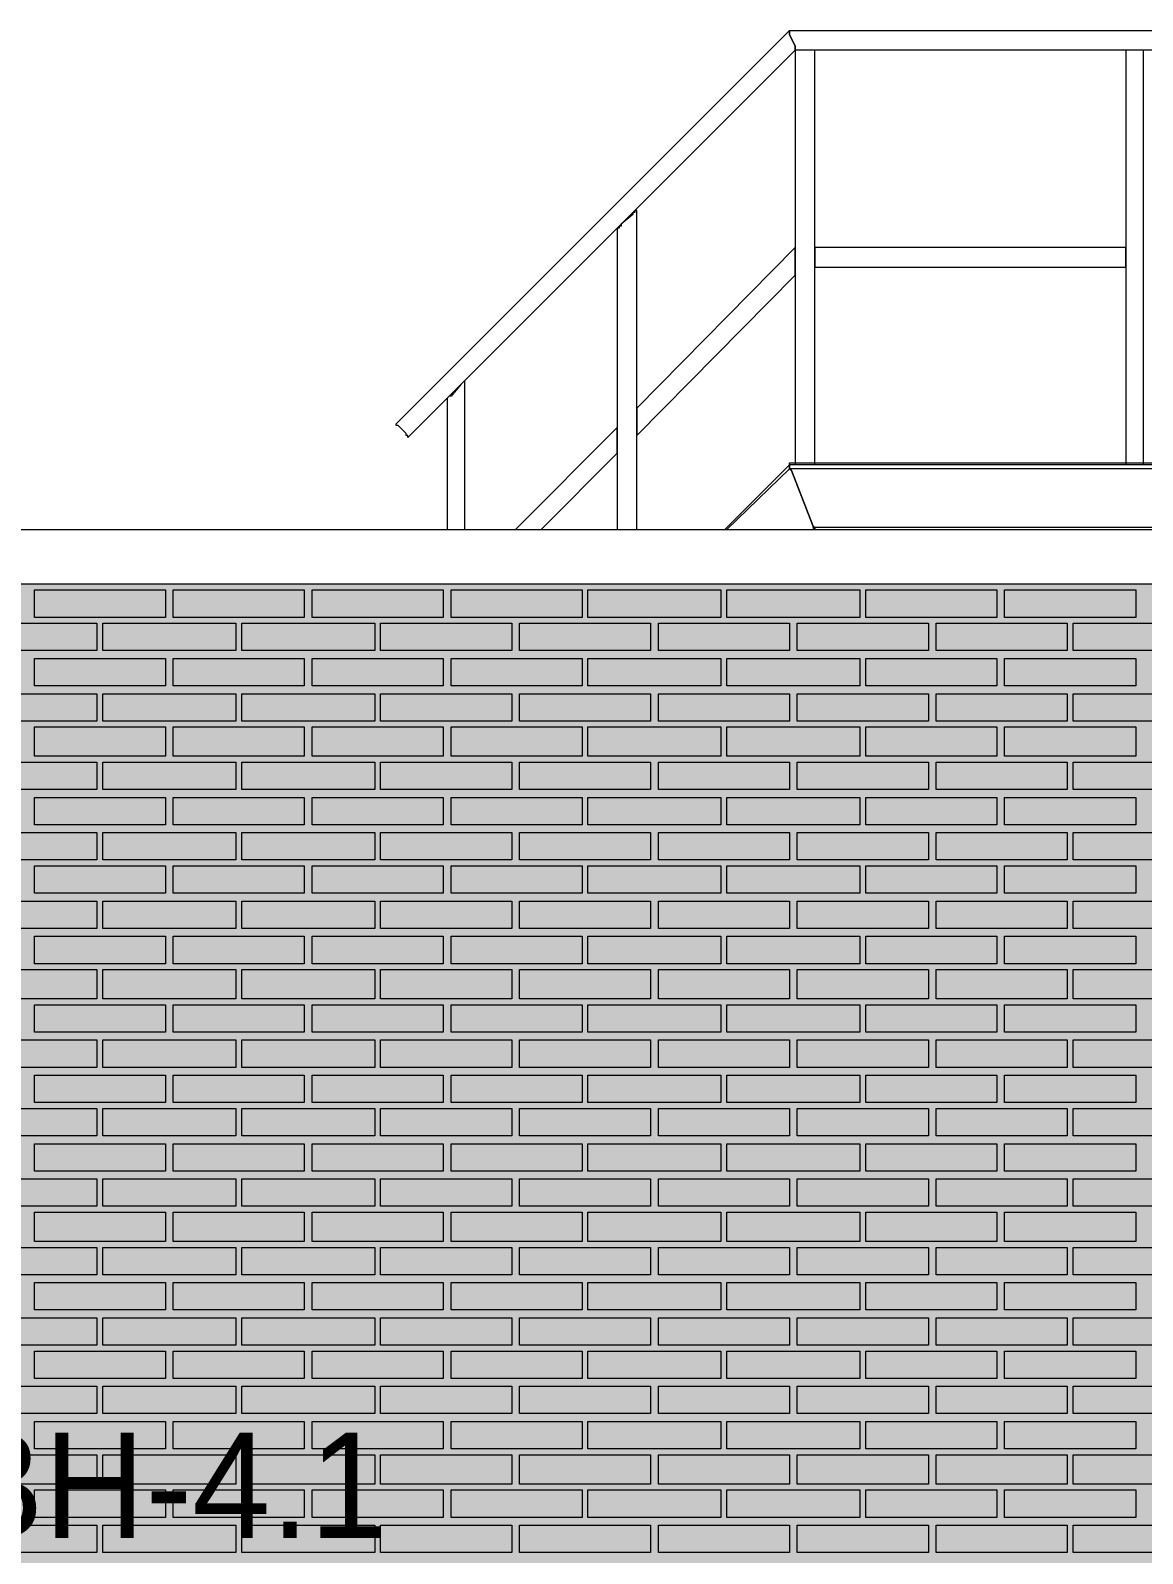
# Model space of a CAD drawing. Header units: millimetres. Extents: x -28928 to 100580, y -22867 to 36490.
# Drawn here: x 23631 to 26036, y 27993 to 31286 of the extents above; entities that cross this region are included whole.
import ezdxf

# ---------------------------------------------------------------- set-up
doc = ezdxf.new("R2010")
doc.units = ezdxf.units.MM
doc.layers.add('PDF _Геометрия', color=7, linetype='Continuous', true_color=0x8f8e8d)
doc.layers.add('PDF _Сплошная заливка', color=7, linetype='Continuous', true_color=0xffffff)
doc.layers.add('PDF _Текст', color=7, linetype='Continuous')

msp = doc.modelspace()

# ---------------------------------------------------------------- hatches: boundary and pattern name
at = {"layer": 'PDF _Сплошная заливка', "true_color": 0xdcd6cf, "transparency": 33554559}
msp.add_hatch(color=254, dxfattribs=at).paths.add_polyline_path([(19133.74774611586, 30089.12061882288), (19133.74774611586, 16343.3513880535), (52641.44005380855, 16343.3513880535), (52641.44005380855, 30089.12061882288)])

# ---------------------------------------------------------------- linework, layer by layer
at = {"layer": 'PDF _Геометрия', "color": 7, "lineweight": 9}
for points in [[(25327.59389996208, 30347.19754189982), (25327.59389996208, 31244.12061882289), (25323.36313073132, 31244.12061882289), (25319.13236150056, 31244.12061882289), (25293.74774611594, 31244.12061882289), (25289.51697688516, 31244.12061882289), (25285.28620765439, 31244.12061882289), (25285.28620765439, 31248.35138805367), (25285.28620765439, 31252.58215728444), (25272.59389996209, 31277.96677266906), (25272.59389996209, 31282.19754189982), (25272.59389996209, 31286.4283111306), (25272.59389996209, 31282.19754189982), (25272.59389996209, 31277.96677266906), (25285.28620765439, 31252.58215728444), (25285.28620765439, 31248.35138805367), (25285.28620765439, 31244.12061882289), (24447.59389996208, 30406.42831113057), (24447.59389996208, 30410.65908036136), (24443.36313073132, 30410.65908036136), (24443.36313073132, 30414.88984959212), (24426.44005380822, 30431.81292651519), (24422.20928457746, 30431.81292651519), (24422.20928457746, 30436.04369574597), (25272.59389996209, 31286.4283111306), (26770.28620765442, 31286.4283111306)], [(26753.36313073134, 31244.12061882289), (25285.28620765439, 31244.12061882289), (25285.28620765439, 30347.19754189982)], [(26038.36313073132, 30347.19754189982), (26038.36313073132, 31244.12061882289), (26034.13236150056, 31244.12061882289), (26008.74774611594, 31244.12061882289), (26004.51697688518, 31244.12061882289), (26000.2862076544, 31244.12061882289), (26000.2862076544, 30347.19754189982)], [(24942.59389996208, 30207.58215728443), (24942.59389996208, 30897.19754189982), (24938.36313073132, 30897.19754189982), (24938.36313073132, 30892.96677266906), (24934.13236150054, 30892.96677266906), (24934.13236150054, 30888.73600343828), (24908.74774611593, 30867.58215728444), (24908.74774611593, 30863.35138805366), (24904.51697688516, 30863.35138805366), (24904.51697688516, 30859.12061882289), (24900.28620765439, 30859.12061882289), (24900.28620765439, 30207.58215728443)], [(24570.28620765439, 30207.58215728443), (24570.28620765439, 30529.12061882289), (24566.05543842361, 30524.88984959213), (24561.82466919285, 30520.65908036135), (24540.670823039, 30495.27446497673), (24536.44005380823, 30495.27446497673), (24532.20928457747, 30491.04369574597), (24532.20928457747, 30207.58215728443)], [(24443.36313073132, 30414.88984959212), (24426.44005380822, 30431.81292651519)], [(24735.28620765439, 30207.58215728443), (24900.28620765439, 30372.58215728443), (24900.28620765439, 30376.8129265152), (24900.28620765439, 30381.04369574596), (24900.28620765439, 30385.27446497674), (24900.28620765439, 30419.12061882289), (24900.28620765439, 30423.35138805367), (24900.28620765439, 30427.58215728443), (24680.28620765438, 30207.58215728443)], [(26909.9015922698, 30207.58215728443), (26770.28620765442, 30347.19754189982), (26770.28620765442, 30342.96677266903), (26766.05543842365, 30342.96677266903), (26766.05543842365, 30338.73600343828), (25272.59389996209, 30338.73600343828), (25272.59389996209, 30342.96677266903), (25272.59389996209, 30347.19754189982), (25132.9785153467, 30207.58215728443)], [(26901.44005380825, 30207.58215728443), (26766.05543842365, 30338.73600343828), (26766.05543842365, 30342.96677266903), (26770.28620765442, 30342.96677266903), (26770.28620765442, 30347.19754189982), (25272.59389996209, 30347.19754189982), (25272.59389996209, 30342.96677266903), (25272.59389996209, 30338.73600343828), (25137.20928457746, 30207.58215728443)], [(25319.13236150056, 30347.19754189982), (25293.74774611594, 30347.19754189982)], [(26034.13236150056, 30347.19754189982), (26008.74774611594, 30347.19754189982)], [(82320.28620765505, 30089.12061882288), (82320.28620765505, 30207.58215728443), (82320.28620765505, 30089.12061882288), (-21934.32917696152, 30089.12061882288), (-21934.32917696152, 30207.58215728443), (82320.28620765505, 30207.58215728443)], [(26719.51697688518, 30207.58215728443), (26715.28620765442, 30211.8129265152), (25327.59389996208, 30211.8129265152), (25323.36313073132, 30216.04369574596), (25323.36313073132, 30211.8129265152), (25327.59389996208, 30211.8129265152), (25327.59389996208, 30207.58215728443), (25327.59389996208, 30211.8129265152), (25323.36313073132, 30207.58215728443)]]:
    msp.add_lwpolyline(points, dxfattribs=at)
for points in [[(25285.28620765439, 30757.58215728443), (25285.28620765439, 30761.8129265152), (25285.28620765439, 30766.04369574598), (25285.28620765439, 30770.27446497674), (25285.28620765439, 30804.1206188229), (25285.28620765439, 30808.35138805367), (25285.28620765439, 30812.58215728443), (25285.28620765439, 30816.81292651521), (24942.59389996208, 30469.88984959212), (24942.59389996208, 30465.65908036135), (24942.59389996208, 30461.42831113059), (24942.59389996208, 30457.19754189981), (24942.59389996208, 30423.35138805367), (24942.59389996208, 30419.12061882289), (24942.59389996208, 30414.88984959212), (24942.59389996208, 30410.65908036136)], [(25327.59389996208, 30816.81292651521), (25327.59389996208, 30812.58215728443), (25327.59389996208, 30808.35138805367), (25327.59389996208, 30782.96677266905), (25327.59389996208, 30778.73600343828), (25327.59389996208, 30774.5052342075), (26000.2862076544, 30774.5052342075), (26000.2862076544, 30778.73600343828), (26000.2862076544, 30782.96677266905), (26000.2862076544, 30808.35138805367), (26000.2862076544, 30812.58215728443), (26000.2862076544, 30816.81292651521)], [(26770.28620765442, 30351.42831113058), (26770.28620765442, 30347.19754189982), (25272.59389996209, 30347.19754189982), (25272.59389996209, 30351.42831113058)], [(25276.82466919285, 30334.50523420751), (25272.59389996209, 30338.73600343828), (25276.82466919285, 30334.50523420751), (25323.36313073132, 30216.04369574596)]]:
    msp.add_lwpolyline(points, close=True, dxfattribs=at)
at = {"layer": 'PDF _Геометрия', "lineweight": 9}
for points in [[(23922.97851534669, 30076.42831113057), (23922.97851534669, 30017.19754189982), (23639.51697688514, 30017.19754189982), (23639.51697688514, 30076.42831113057)], [(24223.3631307313, 30076.42831113057), (24223.3631307313, 30017.19754189982), (23939.90159226976, 30017.19754189982), (23939.90159226976, 30076.42831113057)], [(24523.74774611593, 30076.42831113057), (24523.74774611593, 30017.19754189982), (24240.28620765439, 30017.19754189982), (24240.28620765439, 30076.42831113057)], [(24824.13236150055, 30076.42831113057), (24824.13236150055, 30017.19754189982), (24540.670823039, 30017.19754189982), (24540.670823039, 30076.42831113057)], [(25124.51697688516, 30076.42831113057), (25124.51697688516, 30017.19754189982), (24836.82466919285, 30017.19754189982), (24836.82466919285, 30076.42831113057)], [(25424.90159226978, 30076.42831113057), (25424.90159226978, 30017.19754189982), (25137.20928457746, 30017.19754189982), (25137.20928457746, 30076.42831113057)], [(25721.05543842363, 30076.42831113057), (25721.05543842363, 30017.19754189982), (25437.59389996209, 30017.19754189982), (25437.59389996209, 30076.42831113057)], [(26021.44005380825, 30076.42831113057), (26021.44005380825, 30017.19754189982), (25737.97851534671, 30017.19754189982), (25737.97851534671, 30076.42831113057)], [(23774.90159226976, 29945.27446497673), (23631.05543842361, 29945.27446497673), (23491.44005380823, 29945.27446497673), (23491.44005380823, 30004.50523420751), (23631.05543842361, 30004.50523420751), (23774.90159226976, 30004.50523420751)], [(24075.28620765439, 29945.27446497673), (23931.44005380822, 29945.27446497673), (23787.59389996207, 29945.27446497673), (23787.59389996207, 30004.50523420751), (23931.44005380822, 30004.50523420751), (24075.28620765439, 30004.50523420751)], [(24375.670823039, 29945.27446497673), (24231.82466919285, 29945.27446497673), (24087.9785153467, 29945.27446497673), (24087.9785153467, 30004.50523420751), (24231.82466919285, 30004.50523420751), (24375.670823039, 30004.50523420751)], [(24671.82466919285, 29945.27446497673), (24532.20928457747, 29945.27446497673), (24388.3631307313, 29945.27446497673), (24388.3631307313, 30004.50523420751), (24532.20928457747, 30004.50523420751), (24671.82466919285, 30004.50523420751)], [(24972.20928457746, 29945.27446497673), (24832.59389996207, 29945.27446497673), (24688.74774611593, 29945.27446497673), (24688.74774611593, 30004.50523420751), (24832.59389996207, 30004.50523420751), (24972.20928457746, 30004.50523420751)], [(25272.59389996209, 29945.27446497673), (25128.74774611594, 29945.27446497673), (24989.13236150055, 29945.27446497673), (24989.13236150055, 30004.50523420751), (25128.74774611594, 30004.50523420751), (25272.59389996209, 30004.50523420751)], [(25572.97851534671, 29945.27446497673), (25429.13236150054, 29945.27446497673), (25289.51697688516, 29945.27446497673), (25289.51697688516, 30004.50523420751), (25429.13236150054, 30004.50523420751), (25572.97851534671, 30004.50523420751)], [(25873.36313073132, 29945.27446497673), (25729.51697688517, 29945.27446497673), (25589.90159226978, 29945.27446497673), (25589.90159226978, 30004.50523420751), (25729.51697688517, 30004.50523420751), (25873.36313073132, 30004.50523420751)], [(26173.74774611595, 29945.27446497673), (26029.9015922698, 29945.27446497673), (25886.05543842363, 29945.27446497673), (25886.05543842363, 30004.50523420751), (26029.9015922698, 30004.50523420751), (26173.74774611595, 30004.50523420751)], [(23922.97851534669, 29928.35138805366), (23922.97851534669, 29869.12061882289), (23639.51697688514, 29869.12061882289), (23639.51697688514, 29928.35138805366)], [(24223.3631307313, 29928.35138805366), (24223.3631307313, 29869.12061882289), (23939.90159226976, 29869.12061882289), (23939.90159226976, 29928.35138805366)], [(24523.74774611593, 29928.35138805366), (24523.74774611593, 29869.12061882289), (24240.28620765439, 29869.12061882289), (24240.28620765439, 29928.35138805366)], [(24824.13236150055, 29928.35138805366), (24824.13236150055, 29869.12061882289), (24540.670823039, 29869.12061882289), (24540.670823039, 29928.35138805366)], [(25124.51697688516, 29928.35138805366), (25124.51697688516, 29869.12061882289), (24836.82466919285, 29869.12061882289), (24836.82466919285, 29928.35138805366)], [(25424.90159226978, 29928.35138805366), (25424.90159226978, 29869.12061882289), (25137.20928457746, 29869.12061882289), (25137.20928457746, 29928.35138805366)], [(25721.05543842363, 29928.35138805366), (25721.05543842363, 29869.12061882289), (25437.59389996209, 29869.12061882289), (25437.59389996209, 29928.35138805366)], [(26021.44005380825, 29928.35138805366), (26021.44005380825, 29869.12061882289), (25737.97851534671, 29869.12061882289), (25737.97851534671, 29928.35138805366)], [(23774.90159226976, 29792.96677266903), (23631.05543842361, 29792.96677266903), (23491.44005380823, 29792.96677266903), (23491.44005380823, 29852.19754189982), (23631.05543842361, 29852.19754189982), (23774.90159226976, 29852.19754189982)], [(24075.28620765439, 29792.96677266903), (23931.44005380822, 29792.96677266903), (23787.59389996207, 29792.96677266903), (23787.59389996207, 29852.19754189982), (23931.44005380822, 29852.19754189982), (24075.28620765439, 29852.19754189982)], [(24375.670823039, 29792.96677266903), (24231.82466919285, 29792.96677266903), (24087.9785153467, 29792.96677266903), (24087.9785153467, 29852.19754189982), (24231.82466919285, 29852.19754189982), (24375.670823039, 29852.19754189982)], [(24671.82466919285, 29792.96677266903), (24532.20928457747, 29792.96677266903), (24388.3631307313, 29792.96677266903), (24388.3631307313, 29852.19754189982), (24532.20928457747, 29852.19754189982), (24671.82466919285, 29852.19754189982)], [(24972.20928457746, 29792.96677266903), (24832.59389996207, 29792.96677266903), (24688.74774611593, 29792.96677266903), (24688.74774611593, 29852.19754189982), (24832.59389996207, 29852.19754189982), (24972.20928457746, 29852.19754189982)], [(25272.59389996209, 29792.96677266903), (25128.74774611594, 29792.96677266903), (24989.13236150055, 29792.96677266903), (24989.13236150055, 29852.19754189982), (25128.74774611594, 29852.19754189982), (25272.59389996209, 29852.19754189982)], [(25572.97851534671, 29792.96677266903), (25429.13236150054, 29792.96677266903), (25289.51697688516, 29792.96677266903), (25289.51697688516, 29852.19754189982), (25429.13236150054, 29852.19754189982), (25572.97851534671, 29852.19754189982)], [(25873.36313073132, 29792.96677266903), (25729.51697688517, 29792.96677266903), (25589.90159226978, 29792.96677266903), (25589.90159226978, 29852.19754189982), (25729.51697688517, 29852.19754189982), (25873.36313073132, 29852.19754189982)], [(26173.74774611595, 29792.96677266903), (26029.9015922698, 29792.96677266903), (25886.05543842363, 29792.96677266903), (25886.05543842363, 29852.19754189982), (26029.9015922698, 29852.19754189982), (26173.74774611595, 29852.19754189982)], [(23922.97851534669, 29780.27446497673), (23922.97851534669, 29716.81292651519), (23639.51697688514, 29716.81292651519), (23639.51697688514, 29780.27446497673)], [(24223.3631307313, 29780.27446497673), (24223.3631307313, 29716.81292651519), (23939.90159226976, 29716.81292651519), (23939.90159226976, 29780.27446497673)], [(24523.74774611593, 29780.27446497673), (24523.74774611593, 29716.81292651519), (24240.28620765439, 29716.81292651519), (24240.28620765439, 29780.27446497673)], [(24824.13236150055, 29780.27446497673), (24824.13236150055, 29716.81292651519), (24540.670823039, 29716.81292651519), (24540.670823039, 29780.27446497673)], [(25124.51697688516, 29780.27446497673), (25124.51697688516, 29716.81292651519), (24836.82466919285, 29716.81292651519), (24836.82466919285, 29780.27446497673)], [(25424.90159226978, 29780.27446497673), (25424.90159226978, 29716.81292651519), (25137.20928457746, 29716.81292651519), (25137.20928457746, 29780.27446497673)], [(25721.05543842363, 29780.27446497673), (25721.05543842363, 29716.81292651519), (25437.59389996209, 29716.81292651519), (25437.59389996209, 29780.27446497673)], [(26021.44005380825, 29780.27446497673), (26021.44005380825, 29716.81292651519), (25737.97851534671, 29716.81292651519), (25737.97851534671, 29780.27446497673)], [(23774.90159226976, 29644.88984959211), (23631.05543842361, 29644.88984959211), (23491.44005380823, 29644.88984959211), (23491.44005380823, 29704.12061882289), (23631.05543842361, 29704.12061882289), (23774.90159226976, 29704.12061882289)], [(24075.28620765439, 29644.88984959211), (23931.44005380822, 29644.88984959211), (23787.59389996207, 29644.88984959211), (23787.59389996207, 29704.12061882289), (23931.44005380822, 29704.12061882289), (24075.28620765439, 29704.12061882289)], [(24375.670823039, 29644.88984959211), (24231.82466919285, 29644.88984959211), (24087.9785153467, 29644.88984959211), (24087.9785153467, 29704.12061882289), (24231.82466919285, 29704.12061882289), (24375.670823039, 29704.12061882289)], [(24671.82466919285, 29644.88984959211), (24532.20928457747, 29644.88984959211), (24388.3631307313, 29644.88984959211), (24388.3631307313, 29704.12061882289), (24532.20928457747, 29704.12061882289), (24671.82466919285, 29704.12061882289)], [(24972.20928457746, 29644.88984959211), (24832.59389996207, 29644.88984959211), (24688.74774611593, 29644.88984959211), (24688.74774611593, 29704.12061882289), (24832.59389996207, 29704.12061882289), (24972.20928457746, 29704.12061882289)], [(25272.59389996209, 29644.88984959211), (25128.74774611594, 29644.88984959211), (24989.13236150055, 29644.88984959211), (24989.13236150055, 29704.12061882289), (25128.74774611594, 29704.12061882289), (25272.59389996209, 29704.12061882289)], [(25572.97851534671, 29644.88984959211), (25429.13236150054, 29644.88984959211), (25289.51697688516, 29644.88984959211), (25289.51697688516, 29704.12061882289), (25429.13236150054, 29704.12061882289), (25572.97851534671, 29704.12061882289)], [(25873.36313073132, 29644.88984959211), (25729.51697688517, 29644.88984959211), (25589.90159226978, 29644.88984959211), (25589.90159226978, 29704.12061882289), (25729.51697688517, 29704.12061882289), (25873.36313073132, 29704.12061882289)], [(26173.74774611595, 29644.88984959211), (26029.9015922698, 29644.88984959211), (25886.05543842363, 29644.88984959211), (25886.05543842363, 29704.12061882289), (26029.9015922698, 29704.12061882289), (26173.74774611595, 29704.12061882289)], [(23922.97851534669, 29627.96677266903), (23922.97851534669, 29568.73600343826), (23639.51697688514, 29568.73600343826), (23639.51697688514, 29627.96677266903)], [(24223.3631307313, 29627.96677266903), (24223.3631307313, 29568.73600343826), (23939.90159226976, 29568.73600343826), (23939.90159226976, 29627.96677266903)], [(24523.74774611593, 29627.96677266903), (24523.74774611593, 29568.73600343826), (24240.28620765439, 29568.73600343826), (24240.28620765439, 29627.96677266903)], [(24824.13236150055, 29627.96677266903), (24824.13236150055, 29568.73600343826), (24540.670823039, 29568.73600343826), (24540.670823039, 29627.96677266903)], [(25124.51697688516, 29627.96677266903), (25124.51697688516, 29568.73600343826), (24836.82466919285, 29568.73600343826), (24836.82466919285, 29627.96677266903)], [(25424.90159226978, 29627.96677266903), (25424.90159226978, 29568.73600343826), (25137.20928457746, 29568.73600343826), (25137.20928457746, 29627.96677266903)], [(25721.05543842363, 29627.96677266903), (25721.05543842363, 29568.73600343826), (25437.59389996209, 29568.73600343826), (25437.59389996209, 29627.96677266903)], [(26021.44005380825, 29627.96677266903), (26021.44005380825, 29568.73600343826), (25737.97851534671, 29568.73600343826), (25737.97851534671, 29627.96677266903)], [(23774.90159226976, 29492.58215728441), (23631.05543842361, 29492.58215728441), (23491.44005380823, 29492.58215728441), (23491.44005380823, 29551.81292651519), (23631.05543842361, 29551.81292651519), (23774.90159226976, 29551.81292651519)], [(24075.28620765439, 29492.58215728441), (23931.44005380822, 29492.58215728441), (23787.59389996207, 29492.58215728441), (23787.59389996207, 29551.81292651519), (23931.44005380822, 29551.81292651519), (24075.28620765439, 29551.81292651519)], [(24375.670823039, 29492.58215728441), (24231.82466919285, 29492.58215728441), (24087.9785153467, 29492.58215728441), (24087.9785153467, 29551.81292651519), (24231.82466919285, 29551.81292651519), (24375.670823039, 29551.81292651519)], [(24671.82466919285, 29492.58215728441), (24532.20928457747, 29492.58215728441), (24388.3631307313, 29492.58215728441), (24388.3631307313, 29551.81292651519), (24532.20928457747, 29551.81292651519), (24671.82466919285, 29551.81292651519)], [(24972.20928457746, 29492.58215728441), (24832.59389996207, 29492.58215728441), (24688.74774611593, 29492.58215728441), (24688.74774611593, 29551.81292651519), (24832.59389996207, 29551.81292651519), (24972.20928457746, 29551.81292651519)], [(25272.59389996209, 29492.58215728441), (25128.74774611594, 29492.58215728441), (24989.13236150055, 29492.58215728441), (24989.13236150055, 29551.81292651519), (25128.74774611594, 29551.81292651519), (25272.59389996209, 29551.81292651519)], [(25572.97851534671, 29492.58215728441), (25429.13236150054, 29492.58215728441), (25289.51697688516, 29492.58215728441), (25289.51697688516, 29551.81292651519), (25429.13236150054, 29551.81292651519), (25572.97851534671, 29551.81292651519)], [(25873.36313073132, 29492.58215728441), (25729.51697688517, 29492.58215728441), (25589.90159226978, 29492.58215728441), (25589.90159226978, 29551.81292651519), (25729.51697688517, 29551.81292651519), (25873.36313073132, 29551.81292651519)], [(26173.74774611595, 29492.58215728441), (26029.9015922698, 29492.58215728441), (25886.05543842363, 29492.58215728441), (25886.05543842363, 29551.81292651519), (26029.9015922698, 29551.81292651519), (26173.74774611595, 29551.81292651519)], [(23922.97851534669, 29479.88984959211), (23922.97851534669, 29420.65908036135), (23639.51697688514, 29420.65908036135), (23639.51697688514, 29479.88984959211)], [(24223.3631307313, 29479.88984959211), (24223.3631307313, 29420.65908036135), (23939.90159226976, 29420.65908036135), (23939.90159226976, 29479.88984959211)], [(24523.74774611593, 29479.88984959211), (24523.74774611593, 29420.65908036135), (24240.28620765439, 29420.65908036135), (24240.28620765439, 29479.88984959211)], [(24824.13236150055, 29479.88984959211), (24824.13236150055, 29420.65908036135), (24540.670823039, 29420.65908036135), (24540.670823039, 29479.88984959211)], [(25124.51697688516, 29479.88984959211), (25124.51697688516, 29420.65908036135), (24836.82466919285, 29420.65908036135), (24836.82466919285, 29479.88984959211)], [(25424.90159226978, 29479.88984959211), (25424.90159226978, 29420.65908036135), (25137.20928457746, 29420.65908036135), (25137.20928457746, 29479.88984959211)], [(25721.05543842363, 29479.88984959211), (25721.05543842363, 29420.65908036135), (25437.59389996209, 29420.65908036135), (25437.59389996209, 29479.88984959211)], [(26021.44005380825, 29479.88984959211), (26021.44005380825, 29420.65908036135), (25737.97851534671, 29420.65908036135), (25737.97851534671, 29479.88984959211)], [(23774.90159226976, 29344.5052342075), (23631.05543842361, 29344.5052342075), (23491.44005380823, 29344.5052342075), (23491.44005380823, 29403.73600343826), (23631.05543842361, 29403.73600343826), (23774.90159226976, 29403.73600343826)], [(24075.28620765439, 29344.5052342075), (23931.44005380822, 29344.5052342075), (23787.59389996207, 29344.5052342075), (23787.59389996207, 29403.73600343826), (23931.44005380822, 29403.73600343826), (24075.28620765439, 29403.73600343826)], [(24375.670823039, 29344.5052342075), (24231.82466919285, 29344.5052342075), (24087.9785153467, 29344.5052342075), (24087.9785153467, 29403.73600343826), (24231.82466919285, 29403.73600343826), (24375.670823039, 29403.73600343826)], [(24671.82466919285, 29344.5052342075), (24532.20928457747, 29344.5052342075), (24388.3631307313, 29344.5052342075), (24388.3631307313, 29403.73600343826), (24532.20928457747, 29403.73600343826), (24671.82466919285, 29403.73600343826)], [(24972.20928457746, 29344.5052342075), (24832.59389996207, 29344.5052342075), (24688.74774611593, 29344.5052342075), (24688.74774611593, 29403.73600343826), (24832.59389996207, 29403.73600343826), (24972.20928457746, 29403.73600343826)], [(25272.59389996209, 29344.5052342075), (25128.74774611594, 29344.5052342075), (24989.13236150055, 29344.5052342075), (24989.13236150055, 29403.73600343826), (25128.74774611594, 29403.73600343826), (25272.59389996209, 29403.73600343826)], [(25572.97851534671, 29344.5052342075), (25429.13236150054, 29344.5052342075), (25289.51697688516, 29344.5052342075), (25289.51697688516, 29403.73600343826), (25429.13236150054, 29403.73600343826), (25572.97851534671, 29403.73600343826)], [(25873.36313073132, 29344.5052342075), (25729.51697688517, 29344.5052342075), (25589.90159226978, 29344.5052342075), (25589.90159226978, 29403.73600343826), (25729.51697688517, 29403.73600343826), (25873.36313073132, 29403.73600343826)], [(26173.74774611595, 29344.5052342075), (26029.9015922698, 29344.5052342075), (25886.05543842363, 29344.5052342075), (25886.05543842363, 29403.73600343826), (26029.9015922698, 29403.73600343826), (26173.74774611595, 29403.73600343826)], [(23922.97851534669, 29327.58215728441), (23922.97851534669, 29268.35138805365), (23639.51697688514, 29268.35138805365), (23639.51697688514, 29327.58215728441)], [(24223.3631307313, 29327.58215728441), (24223.3631307313, 29268.35138805365), (23939.90159226976, 29268.35138805365), (23939.90159226976, 29327.58215728441)], [(24523.74774611593, 29327.58215728441), (24523.74774611593, 29268.35138805365), (24240.28620765439, 29268.35138805365), (24240.28620765439, 29327.58215728441)], [(24824.13236150055, 29327.58215728441), (24824.13236150055, 29268.35138805365), (24540.670823039, 29268.35138805365), (24540.670823039, 29327.58215728441)], [(25124.51697688516, 29327.58215728441), (25124.51697688516, 29268.35138805365), (24836.82466919285, 29268.35138805365), (24836.82466919285, 29327.58215728441)], [(25424.90159226978, 29327.58215728441), (25424.90159226978, 29268.35138805365), (25137.20928457746, 29268.35138805365), (25137.20928457746, 29327.58215728441)], [(25721.05543842363, 29327.58215728441), (25721.05543842363, 29268.35138805365), (25437.59389996209, 29268.35138805365), (25437.59389996209, 29327.58215728441)], [(26021.44005380825, 29327.58215728441), (26021.44005380825, 29268.35138805365), (25737.97851534671, 29268.35138805365), (25737.97851534671, 29327.58215728441)], [(23774.90159226976, 29192.19754189981), (23631.05543842361, 29192.19754189981), (23491.44005380823, 29192.19754189981), (23491.44005380823, 29255.65908036135), (23631.05543842361, 29255.65908036135), (23774.90159226976, 29255.65908036135)], [(24075.28620765439, 29192.19754189981), (23931.44005380822, 29192.19754189981), (23787.59389996207, 29192.19754189981), (23787.59389996207, 29255.65908036135), (23931.44005380822, 29255.65908036135), (24075.28620765439, 29255.65908036135)], [(24375.670823039, 29192.19754189981), (24231.82466919285, 29192.19754189981), (24087.9785153467, 29192.19754189981), (24087.9785153467, 29255.65908036135), (24231.82466919285, 29255.65908036135), (24375.670823039, 29255.65908036135)], [(24671.82466919285, 29192.19754189981), (24532.20928457747, 29192.19754189981), (24388.3631307313, 29192.19754189981), (24388.3631307313, 29255.65908036135), (24532.20928457747, 29255.65908036135), (24671.82466919285, 29255.65908036135)], [(24972.20928457746, 29192.19754189981), (24832.59389996207, 29192.19754189981), (24688.74774611593, 29192.19754189981), (24688.74774611593, 29255.65908036135), (24832.59389996207, 29255.65908036135), (24972.20928457746, 29255.65908036135)], [(25272.59389996209, 29192.19754189981), (25128.74774611594, 29192.19754189981), (24989.13236150055, 29192.19754189981), (24989.13236150055, 29255.65908036135), (25128.74774611594, 29255.65908036135), (25272.59389996209, 29255.65908036135)], [(25572.97851534671, 29192.19754189981), (25429.13236150054, 29192.19754189981), (25289.51697688516, 29192.19754189981), (25289.51697688516, 29255.65908036135), (25429.13236150054, 29255.65908036135), (25572.97851534671, 29255.65908036135)], [(25873.36313073132, 29192.19754189981), (25729.51697688517, 29192.19754189981), (25589.90159226978, 29192.19754189981), (25589.90159226978, 29255.65908036135), (25729.51697688517, 29255.65908036135), (25873.36313073132, 29255.65908036135)], [(26173.74774611595, 29192.19754189981), (26029.9015922698, 29192.19754189981), (25886.05543842363, 29192.19754189981), (25886.05543842363, 29255.65908036135), (26029.9015922698, 29255.65908036135), (26173.74774611595, 29255.65908036135)], [(23922.97851534669, 29179.5052342075), (23922.97851534669, 29120.27446497672), (23639.51697688514, 29120.27446497672), (23639.51697688514, 29179.5052342075)], [(24223.3631307313, 29179.5052342075), (24223.3631307313, 29120.27446497672), (23939.90159226976, 29120.27446497672), (23939.90159226976, 29179.5052342075)], [(24523.74774611593, 29179.5052342075), (24523.74774611593, 29120.27446497672), (24240.28620765439, 29120.27446497672), (24240.28620765439, 29179.5052342075)], [(24824.13236150055, 29179.5052342075), (24824.13236150055, 29120.27446497672), (24540.670823039, 29120.27446497672), (24540.670823039, 29179.5052342075)], [(25124.51697688516, 29179.5052342075), (25124.51697688516, 29120.27446497672), (24836.82466919285, 29120.27446497672), (24836.82466919285, 29179.5052342075)], [(25424.90159226978, 29179.5052342075), (25424.90159226978, 29120.27446497672), (25137.20928457746, 29120.27446497672), (25137.20928457746, 29179.5052342075)], [(25721.05543842363, 29179.5052342075), (25721.05543842363, 29120.27446497672), (25437.59389996209, 29120.27446497672), (25437.59389996209, 29179.5052342075)], [(26021.44005380825, 29179.5052342075), (26021.44005380825, 29120.27446497672), (25737.97851534671, 29120.27446497672), (25737.97851534671, 29179.5052342075)], [(23774.90159226976, 29044.12061882288), (23631.05543842361, 29044.12061882288), (23491.44005380823, 29044.12061882288), (23491.44005380823, 29103.35138805365), (23631.05543842361, 29103.35138805365), (23774.90159226976, 29103.35138805365)], [(24075.28620765439, 29044.12061882288), (23931.44005380822, 29044.12061882288), (23787.59389996207, 29044.12061882288), (23787.59389996207, 29103.35138805365), (23931.44005380822, 29103.35138805365), (24075.28620765439, 29103.35138805365)], [(24375.670823039, 29044.12061882288), (24231.82466919285, 29044.12061882288), (24087.9785153467, 29044.12061882288), (24087.9785153467, 29103.35138805365), (24231.82466919285, 29103.35138805365), (24375.670823039, 29103.35138805365)], [(24671.82466919285, 29044.12061882288), (24532.20928457747, 29044.12061882288), (24388.3631307313, 29044.12061882288), (24388.3631307313, 29103.35138805365), (24532.20928457747, 29103.35138805365), (24671.82466919285, 29103.35138805365)], [(24972.20928457746, 29044.12061882288), (24832.59389996207, 29044.12061882288), (24688.74774611593, 29044.12061882288), (24688.74774611593, 29103.35138805365), (24832.59389996207, 29103.35138805365), (24972.20928457746, 29103.35138805365)], [(25272.59389996209, 29044.12061882288), (25128.74774611594, 29044.12061882288), (24989.13236150055, 29044.12061882288), (24989.13236150055, 29103.35138805365), (25128.74774611594, 29103.35138805365), (25272.59389996209, 29103.35138805365)], [(25572.97851534671, 29044.12061882288), (25429.13236150054, 29044.12061882288), (25289.51697688516, 29044.12061882288), (25289.51697688516, 29103.35138805365), (25429.13236150054, 29103.35138805365), (25572.97851534671, 29103.35138805365)], [(25873.36313073132, 29044.12061882288), (25729.51697688517, 29044.12061882288), (25589.90159226978, 29044.12061882288), (25589.90159226978, 29103.35138805365), (25729.51697688517, 29103.35138805365), (25873.36313073132, 29103.35138805365)], [(26173.74774611595, 29044.12061882288), (26029.9015922698, 29044.12061882288), (25886.05543842363, 29044.12061882288), (25886.05543842363, 29103.35138805365), (26029.9015922698, 29103.35138805365), (26173.74774611595, 29103.35138805365)], [(23922.97851534669, 29027.19754189981), (23922.97851534669, 28967.96677266903), (23639.51697688514, 28967.96677266903), (23639.51697688514, 29027.19754189981)], [(24223.3631307313, 29027.19754189981), (24223.3631307313, 28967.96677266903), (23939.90159226976, 28967.96677266903), (23939.90159226976, 29027.19754189981)], [(24523.74774611593, 29027.19754189981), (24523.74774611593, 28967.96677266903), (24240.28620765439, 28967.96677266903), (24240.28620765439, 29027.19754189981)], [(24824.13236150055, 29027.19754189981), (24824.13236150055, 28967.96677266903), (24540.670823039, 28967.96677266903), (24540.670823039, 29027.19754189981)], [(25124.51697688516, 29027.19754189981), (25124.51697688516, 28967.96677266903), (24836.82466919285, 28967.96677266903), (24836.82466919285, 29027.19754189981)], [(25424.90159226978, 29027.19754189981), (25424.90159226978, 28967.96677266903), (25137.20928457746, 28967.96677266903), (25137.20928457746, 29027.19754189981)], [(25721.05543842363, 29027.19754189981), (25721.05543842363, 28967.96677266903), (25437.59389996209, 28967.96677266903), (25437.59389996209, 29027.19754189981)], [(26021.44005380825, 29027.19754189981), (26021.44005380825, 28967.96677266903), (25737.97851534671, 28967.96677266903), (25737.97851534671, 29027.19754189981)], [(23774.90159226976, 28896.04369574594), (23631.05543842361, 28896.04369574594), (23491.44005380823, 28896.04369574594), (23491.44005380823, 28955.27446497672), (23631.05543842361, 28955.27446497672), (23774.90159226976, 28955.27446497672)], [(24075.28620765439, 28896.04369574594), (23931.44005380822, 28896.04369574594), (23787.59389996207, 28896.04369574594), (23787.59389996207, 28955.27446497672), (23931.44005380822, 28955.27446497672), (24075.28620765439, 28955.27446497672)], [(24375.670823039, 28896.04369574594), (24231.82466919285, 28896.04369574594), (24087.9785153467, 28896.04369574594), (24087.9785153467, 28955.27446497672), (24231.82466919285, 28955.27446497672), (24375.670823039, 28955.27446497672)], [(24671.82466919285, 28896.04369574594), (24532.20928457747, 28896.04369574594), (24388.3631307313, 28896.04369574594), (24388.3631307313, 28955.27446497672), (24532.20928457747, 28955.27446497672), (24671.82466919285, 28955.27446497672)], [(24972.20928457746, 28896.04369574594), (24832.59389996207, 28896.04369574594), (24688.74774611593, 28896.04369574594), (24688.74774611593, 28955.27446497672), (24832.59389996207, 28955.27446497672), (24972.20928457746, 28955.27446497672)], [(25272.59389996209, 28896.04369574594), (25128.74774611594, 28896.04369574594), (24989.13236150055, 28896.04369574594), (24989.13236150055, 28955.27446497672), (25128.74774611594, 28955.27446497672), (25272.59389996209, 28955.27446497672)], [(25572.97851534671, 28896.04369574594), (25429.13236150054, 28896.04369574594), (25289.51697688516, 28896.04369574594), (25289.51697688516, 28955.27446497672), (25429.13236150054, 28955.27446497672), (25572.97851534671, 28955.27446497672)], [(25873.36313073132, 28896.04369574594), (25729.51697688517, 28896.04369574594), (25589.90159226978, 28896.04369574594), (25589.90159226978, 28955.27446497672), (25729.51697688517, 28955.27446497672), (25873.36313073132, 28955.27446497672)], [(26173.74774611595, 28896.04369574594), (26029.9015922698, 28896.04369574594), (25886.05543842363, 28896.04369574594), (25886.05543842363, 28955.27446497672), (26029.9015922698, 28955.27446497672), (26173.74774611595, 28955.27446497672)], [(23922.97851534669, 28879.12061882287), (23922.97851534669, 28819.8898495921), (23639.51697688514, 28819.8898495921), (23639.51697688514, 28879.12061882287)], [(24223.3631307313, 28879.12061882287), (24223.3631307313, 28819.8898495921), (23939.90159226976, 28819.8898495921), (23939.90159226976, 28879.12061882287)], [(24523.74774611593, 28879.12061882287), (24523.74774611593, 28819.8898495921), (24240.28620765439, 28819.8898495921), (24240.28620765439, 28879.12061882287)], [(24824.13236150055, 28879.12061882287), (24824.13236150055, 28819.8898495921), (24540.670823039, 28819.8898495921), (24540.670823039, 28879.12061882287)], [(25124.51697688516, 28879.12061882287), (25124.51697688516, 28819.8898495921), (24836.82466919285, 28819.8898495921), (24836.82466919285, 28879.12061882287)], [(25424.90159226978, 28879.12061882287), (25424.90159226978, 28819.8898495921), (25137.20928457746, 28819.8898495921), (25137.20928457746, 28879.12061882287)], [(25721.05543842363, 28879.12061882287), (25721.05543842363, 28819.8898495921), (25437.59389996209, 28819.8898495921), (25437.59389996209, 28879.12061882287)], [(26021.44005380825, 28879.12061882287), (26021.44005380825, 28819.8898495921), (25737.97851534671, 28819.8898495921), (25737.97851534671, 28879.12061882287)], [(23774.90159226976, 28743.73600343825), (23631.05543842361, 28743.73600343825), (23491.44005380823, 28743.73600343825), (23491.44005380823, 28802.96677266903), (23631.05543842361, 28802.96677266903), (23774.90159226976, 28802.96677266903)], [(24075.28620765439, 28743.73600343825), (23931.44005380822, 28743.73600343825), (23787.59389996207, 28743.73600343825), (23787.59389996207, 28802.96677266903), (23931.44005380822, 28802.96677266903), (24075.28620765439, 28802.96677266903)], [(24375.670823039, 28743.73600343825), (24231.82466919285, 28743.73600343825), (24087.9785153467, 28743.73600343825), (24087.9785153467, 28802.96677266903), (24231.82466919285, 28802.96677266903), (24375.670823039, 28802.96677266903)], [(24671.82466919285, 28743.73600343825), (24532.20928457747, 28743.73600343825), (24388.3631307313, 28743.73600343825), (24388.3631307313, 28802.96677266903), (24532.20928457747, 28802.96677266903), (24671.82466919285, 28802.96677266903)], [(24972.20928457746, 28743.73600343825), (24832.59389996207, 28743.73600343825), (24688.74774611593, 28743.73600343825), (24688.74774611593, 28802.96677266903), (24832.59389996207, 28802.96677266903), (24972.20928457746, 28802.96677266903)], [(25272.59389996209, 28743.73600343825), (25128.74774611594, 28743.73600343825), (24989.13236150055, 28743.73600343825), (24989.13236150055, 28802.96677266903), (25128.74774611594, 28802.96677266903), (25272.59389996209, 28802.96677266903)], [(25572.97851534671, 28743.73600343825), (25429.13236150054, 28743.73600343825), (25289.51697688516, 28743.73600343825), (25289.51697688516, 28802.96677266903), (25429.13236150054, 28802.96677266903), (25572.97851534671, 28802.96677266903)], [(25873.36313073132, 28743.73600343825), (25729.51697688517, 28743.73600343825), (25589.90159226978, 28743.73600343825), (25589.90159226978, 28802.96677266903), (25729.51697688517, 28802.96677266903), (25873.36313073132, 28802.96677266903)], [(26173.74774611595, 28743.73600343825), (26029.9015922698, 28743.73600343825), (25886.05543842363, 28743.73600343825), (25886.05543842363, 28802.96677266903), (26029.9015922698, 28802.96677266903), (26173.74774611595, 28802.96677266903)], [(23922.97851534669, 28731.04369574594), (23922.97851534669, 28667.5821572844), (23639.51697688514, 28667.5821572844), (23639.51697688514, 28731.04369574594)], [(24223.3631307313, 28731.04369574594), (24223.3631307313, 28667.5821572844), (23939.90159226976, 28667.5821572844), (23939.90159226976, 28731.04369574594)], [(24523.74774611593, 28731.04369574594), (24523.74774611593, 28667.5821572844), (24240.28620765439, 28667.5821572844), (24240.28620765439, 28731.04369574594)], [(24824.13236150055, 28731.04369574594), (24824.13236150055, 28667.5821572844), (24540.670823039, 28667.5821572844), (24540.670823039, 28731.04369574594)], [(25124.51697688516, 28731.04369574594), (25124.51697688516, 28667.5821572844), (24836.82466919285, 28667.5821572844), (24836.82466919285, 28731.04369574594)], [(25424.90159226978, 28731.04369574594), (25424.90159226978, 28667.5821572844), (25137.20928457746, 28667.5821572844), (25137.20928457746, 28731.04369574594)], [(25721.05543842363, 28731.04369574594), (25721.05543842363, 28667.5821572844), (25437.59389996209, 28667.5821572844), (25437.59389996209, 28731.04369574594)], [(26021.44005380825, 28731.04369574594), (26021.44005380825, 28667.5821572844), (25737.97851534671, 28667.5821572844), (25737.97851534671, 28731.04369574594)], [(23774.90159226976, 28595.65908036134), (23631.05543842361, 28595.65908036134), (23491.44005380823, 28595.65908036134), (23491.44005380823, 28654.8898495921), (23631.05543842361, 28654.8898495921), (23774.90159226976, 28654.8898495921)], [(24075.28620765439, 28595.65908036134), (23931.44005380822, 28595.65908036134), (23787.59389996207, 28595.65908036134), (23787.59389996207, 28654.8898495921), (23931.44005380822, 28654.8898495921), (24075.28620765439, 28654.8898495921)], [(24375.670823039, 28595.65908036134), (24231.82466919285, 28595.65908036134), (24087.9785153467, 28595.65908036134), (24087.9785153467, 28654.8898495921), (24231.82466919285, 28654.8898495921), (24375.670823039, 28654.8898495921)], [(24671.82466919285, 28595.65908036134), (24532.20928457747, 28595.65908036134), (24388.3631307313, 28595.65908036134), (24388.3631307313, 28654.8898495921), (24532.20928457747, 28654.8898495921), (24671.82466919285, 28654.8898495921)], [(24972.20928457746, 28595.65908036134), (24832.59389996207, 28595.65908036134), (24688.74774611593, 28595.65908036134), (24688.74774611593, 28654.8898495921), (24832.59389996207, 28654.8898495921), (24972.20928457746, 28654.8898495921)], [(25272.59389996209, 28595.65908036134), (25128.74774611594, 28595.65908036134), (24989.13236150055, 28595.65908036134), (24989.13236150055, 28654.8898495921), (25128.74774611594, 28654.8898495921), (25272.59389996209, 28654.8898495921)], [(25572.97851534671, 28595.65908036134), (25429.13236150054, 28595.65908036134), (25289.51697688516, 28595.65908036134), (25289.51697688516, 28654.8898495921), (25429.13236150054, 28654.8898495921), (25572.97851534671, 28654.8898495921)], [(25873.36313073132, 28595.65908036134), (25729.51697688517, 28595.65908036134), (25589.90159226978, 28595.65908036134), (25589.90159226978, 28654.8898495921), (25729.51697688517, 28654.8898495921), (25873.36313073132, 28654.8898495921)], [(26173.74774611595, 28595.65908036134), (26029.9015922698, 28595.65908036134), (25886.05543842363, 28595.65908036134), (25886.05543842363, 28654.8898495921), (26029.9015922698, 28654.8898495921), (26173.74774611595, 28654.8898495921)], [(23922.97851534669, 28578.73600343825), (23922.97851534669, 28519.50523420749), (23639.51697688514, 28519.50523420749), (23639.51697688514, 28578.73600343825)], [(24223.3631307313, 28578.73600343825), (24223.3631307313, 28519.50523420749), (23939.90159226976, 28519.50523420749), (23939.90159226976, 28578.73600343825)], [(24523.74774611593, 28578.73600343825), (24523.74774611593, 28519.50523420749), (24240.28620765439, 28519.50523420749), (24240.28620765439, 28578.73600343825)], [(24824.13236150055, 28578.73600343825), (24824.13236150055, 28519.50523420749), (24540.670823039, 28519.50523420749), (24540.670823039, 28578.73600343825)], [(25124.51697688516, 28578.73600343825), (25124.51697688516, 28519.50523420749), (24836.82466919285, 28519.50523420749), (24836.82466919285, 28578.73600343825)], [(25424.90159226978, 28578.73600343825), (25424.90159226978, 28519.50523420749), (25137.20928457746, 28519.50523420749), (25137.20928457746, 28578.73600343825)], [(25721.05543842363, 28578.73600343825), (25721.05543842363, 28519.50523420749), (25437.59389996209, 28519.50523420749), (25437.59389996209, 28578.73600343825)], [(26021.44005380825, 28578.73600343825), (26021.44005380825, 28519.50523420749), (25737.97851534671, 28519.50523420749), (25737.97851534671, 28578.73600343825)], [(23774.90159226976, 28443.35138805364), (23631.05543842361, 28443.35138805364), (23491.44005380823, 28443.35138805364), (23491.44005380823, 28502.5821572844), (23631.05543842361, 28502.5821572844), (23774.90159226976, 28502.5821572844)], [(24075.28620765439, 28443.35138805364), (23931.44005380822, 28443.35138805364), (23787.59389996207, 28443.35138805364), (23787.59389996207, 28502.5821572844), (23931.44005380822, 28502.5821572844), (24075.28620765439, 28502.5821572844)], [(24375.670823039, 28443.35138805364), (24231.82466919285, 28443.35138805364), (24087.9785153467, 28443.35138805364), (24087.9785153467, 28502.5821572844), (24231.82466919285, 28502.5821572844), (24375.670823039, 28502.5821572844)], [(24671.82466919285, 28443.35138805364), (24532.20928457747, 28443.35138805364), (24388.3631307313, 28443.35138805364), (24388.3631307313, 28502.5821572844), (24532.20928457747, 28502.5821572844), (24671.82466919285, 28502.5821572844)], [(24972.20928457746, 28443.35138805364), (24832.59389996207, 28443.35138805364), (24688.74774611593, 28443.35138805364), (24688.74774611593, 28502.5821572844), (24832.59389996207, 28502.5821572844), (24972.20928457746, 28502.5821572844)], [(25272.59389996209, 28443.35138805364), (25128.74774611594, 28443.35138805364), (24989.13236150055, 28443.35138805364), (24989.13236150055, 28502.5821572844), (25128.74774611594, 28502.5821572844), (25272.59389996209, 28502.5821572844)], [(25572.97851534671, 28443.35138805364), (25429.13236150054, 28443.35138805364), (25289.51697688516, 28443.35138805364), (25289.51697688516, 28502.5821572844), (25429.13236150054, 28502.5821572844), (25572.97851534671, 28502.5821572844)], [(25873.36313073132, 28443.35138805364), (25729.51697688517, 28443.35138805364), (25589.90159226978, 28443.35138805364), (25589.90159226978, 28502.5821572844), (25729.51697688517, 28502.5821572844), (25873.36313073132, 28502.5821572844)], [(26173.74774611595, 28443.35138805364), (26029.9015922698, 28443.35138805364), (25886.05543842363, 28443.35138805364), (25886.05543842363, 28502.5821572844), (26029.9015922698, 28502.5821572844), (26173.74774611595, 28502.5821572844)], [(23922.97851534669, 28430.65908036134), (23922.97851534669, 28371.42831113056), (23639.51697688514, 28371.42831113056), (23639.51697688514, 28430.65908036134)], [(24223.3631307313, 28430.65908036134), (24223.3631307313, 28371.42831113056), (23939.90159226976, 28371.42831113056), (23939.90159226976, 28430.65908036134)], [(24523.74774611593, 28430.65908036134), (24523.74774611593, 28371.42831113056), (24240.28620765439, 28371.42831113056), (24240.28620765439, 28430.65908036134)], [(24824.13236150055, 28430.65908036134), (24824.13236150055, 28371.42831113056), (24540.670823039, 28371.42831113056), (24540.670823039, 28430.65908036134)], [(25124.51697688516, 28430.65908036134), (25124.51697688516, 28371.42831113056), (24836.82466919285, 28371.42831113056), (24836.82466919285, 28430.65908036134)], [(25424.90159226978, 28430.65908036134), (25424.90159226978, 28371.42831113056), (25137.20928457746, 28371.42831113056), (25137.20928457746, 28430.65908036134)], [(25721.05543842363, 28430.65908036134), (25721.05543842363, 28371.42831113056), (25437.59389996209, 28371.42831113056), (25437.59389996209, 28430.65908036134)], [(26021.44005380825, 28430.65908036134), (26021.44005380825, 28371.42831113056), (25737.97851534671, 28371.42831113056), (25737.97851534671, 28430.65908036134)], [(23774.90159226976, 28295.27446497672), (23631.05543842361, 28295.27446497672), (23491.44005380823, 28295.27446497672), (23491.44005380823, 28354.50523420749), (23631.05543842361, 28354.50523420749), (23774.90159226976, 28354.50523420749)], [(24075.28620765439, 28295.27446497672), (23931.44005380822, 28295.27446497672), (23787.59389996207, 28295.27446497672), (23787.59389996207, 28354.50523420749), (23931.44005380822, 28354.50523420749), (24075.28620765439, 28354.50523420749)], [(24375.670823039, 28295.27446497672), (24231.82466919285, 28295.27446497672), (24087.9785153467, 28295.27446497672), (24087.9785153467, 28354.50523420749), (24231.82466919285, 28354.50523420749), (24375.670823039, 28354.50523420749)], [(24671.82466919285, 28295.27446497672), (24532.20928457747, 28295.27446497672), (24388.3631307313, 28295.27446497672), (24388.3631307313, 28354.50523420749), (24532.20928457747, 28354.50523420749), (24671.82466919285, 28354.50523420749)], [(24972.20928457746, 28295.27446497672), (24832.59389996207, 28295.27446497672), (24688.74774611593, 28295.27446497672), (24688.74774611593, 28354.50523420749), (24832.59389996207, 28354.50523420749), (24972.20928457746, 28354.50523420749)], [(25272.59389996209, 28295.27446497672), (25128.74774611594, 28295.27446497672), (24989.13236150055, 28295.27446497672), (24989.13236150055, 28354.50523420749), (25128.74774611594, 28354.50523420749), (25272.59389996209, 28354.50523420749)], [(25572.97851534671, 28295.27446497672), (25429.13236150054, 28295.27446497672), (25289.51697688516, 28295.27446497672), (25289.51697688516, 28354.50523420749), (25429.13236150054, 28354.50523420749), (25572.97851534671, 28354.50523420749)], [(25873.36313073132, 28295.27446497672), (25729.51697688517, 28295.27446497672), (25589.90159226978, 28295.27446497672), (25589.90159226978, 28354.50523420749), (25729.51697688517, 28354.50523420749), (25873.36313073132, 28354.50523420749)], [(26173.74774611595, 28295.27446497672), (26029.9015922698, 28295.27446497672), (25886.05543842363, 28295.27446497672), (25886.05543842363, 28354.50523420749), (26029.9015922698, 28354.50523420749), (26173.74774611595, 28354.50523420749)], [(23922.97851534669, 28278.35138805364), (23922.97851534669, 28219.12061882286), (23639.51697688514, 28219.12061882286), (23639.51697688514, 28278.35138805364)], [(24223.3631307313, 28278.35138805364), (24223.3631307313, 28219.12061882286), (23939.90159226976, 28219.12061882286), (23939.90159226976, 28278.35138805364)], [(24523.74774611593, 28278.35138805364), (24523.74774611593, 28219.12061882286), (24240.28620765439, 28219.12061882286), (24240.28620765439, 28278.35138805364)], [(24824.13236150055, 28278.35138805364), (24824.13236150055, 28219.12061882286), (24540.670823039, 28219.12061882286), (24540.670823039, 28278.35138805364)], [(25124.51697688516, 28278.35138805364), (25124.51697688516, 28219.12061882286), (24836.82466919285, 28219.12061882286), (24836.82466919285, 28278.35138805364)], [(25424.90159226978, 28278.35138805364), (25424.90159226978, 28219.12061882286), (25137.20928457746, 28219.12061882286), (25137.20928457746, 28278.35138805364)], [(25721.05543842363, 28278.35138805364), (25721.05543842363, 28219.12061882286), (25437.59389996209, 28219.12061882286), (25437.59389996209, 28278.35138805364)], [(26021.44005380825, 28278.35138805364), (26021.44005380825, 28219.12061882286), (25737.97851534671, 28219.12061882286), (25737.97851534671, 28278.35138805364)], [(23774.90159226976, 28142.96677266902), (23631.05543842361, 28142.96677266902), (23491.44005380823, 28142.96677266902), (23491.44005380823, 28206.42831113056), (23631.05543842361, 28206.42831113056), (23774.90159226976, 28206.42831113056)], [(24075.28620765439, 28142.96677266902), (23931.44005380822, 28142.96677266902), (23787.59389996207, 28142.96677266902), (23787.59389996207, 28206.42831113056), (23931.44005380822, 28206.42831113056), (24075.28620765439, 28206.42831113056)], [(24375.670823039, 28142.96677266902), (24231.82466919285, 28142.96677266902), (24087.9785153467, 28142.96677266902), (24087.9785153467, 28206.42831113056), (24231.82466919285, 28206.42831113056), (24375.670823039, 28206.42831113056)], [(24671.82466919285, 28142.96677266902), (24532.20928457747, 28142.96677266902), (24388.3631307313, 28142.96677266902), (24388.3631307313, 28206.42831113056), (24532.20928457747, 28206.42831113056), (24671.82466919285, 28206.42831113056)], [(24972.20928457746, 28142.96677266902), (24832.59389996207, 28142.96677266902), (24688.74774611593, 28142.96677266902), (24688.74774611593, 28206.42831113056), (24832.59389996207, 28206.42831113056), (24972.20928457746, 28206.42831113056)], [(25272.59389996209, 28142.96677266902), (25128.74774611594, 28142.96677266902), (24989.13236150055, 28142.96677266902), (24989.13236150055, 28206.42831113056), (25128.74774611594, 28206.42831113056), (25272.59389996209, 28206.42831113056)], [(25572.97851534671, 28142.96677266902), (25429.13236150054, 28142.96677266902), (25289.51697688516, 28142.96677266902), (25289.51697688516, 28206.42831113056), (25429.13236150054, 28206.42831113056), (25572.97851534671, 28206.42831113056)], [(25873.36313073132, 28142.96677266902), (25729.51697688517, 28142.96677266902), (25589.90159226978, 28142.96677266902), (25589.90159226978, 28206.42831113056), (25729.51697688517, 28206.42831113056), (25873.36313073132, 28206.42831113056)], [(26173.74774611595, 28142.96677266902), (26029.9015922698, 28142.96677266902), (25886.05543842363, 28142.96677266902), (25886.05543842363, 28206.42831113056), (26029.9015922698, 28206.42831113056), (26173.74774611595, 28206.42831113056)], [(23922.97851534669, 28130.27446497671), (23922.97851534669, 28071.04369574594), (23639.51697688514, 28071.04369574594), (23639.51697688514, 28130.27446497671)], [(24223.3631307313, 28130.27446497671), (24223.3631307313, 28071.04369574594), (23939.90159226976, 28071.04369574594), (23939.90159226976, 28130.27446497671)], [(24523.74774611593, 28130.27446497671), (24523.74774611593, 28071.04369574594), (24240.28620765439, 28071.04369574594), (24240.28620765439, 28130.27446497671)], [(24824.13236150055, 28130.27446497671), (24824.13236150055, 28071.04369574594), (24540.670823039, 28071.04369574594), (24540.670823039, 28130.27446497671)], [(25124.51697688516, 28130.27446497671), (25124.51697688516, 28071.04369574594), (24836.82466919285, 28071.04369574594), (24836.82466919285, 28130.27446497671)], [(25424.90159226978, 28130.27446497671), (25424.90159226978, 28071.04369574594), (25137.20928457746, 28071.04369574594), (25137.20928457746, 28130.27446497671)], [(25721.05543842363, 28130.27446497671), (25721.05543842363, 28071.04369574594), (25437.59389996209, 28071.04369574594), (25437.59389996209, 28130.27446497671)], [(26021.44005380825, 28130.27446497671), (26021.44005380825, 28071.04369574594), (25737.97851534671, 28071.04369574594), (25737.97851534671, 28130.27446497671)], [(23774.90159226976, 27994.88984959209), (23631.05543842361, 27994.88984959209), (23491.44005380823, 27994.88984959209), (23491.44005380823, 28054.12061882286), (23631.05543842361, 28054.12061882286), (23774.90159226976, 28054.12061882286)], [(24075.28620765439, 27994.88984959209), (23931.44005380822, 27994.88984959209), (23787.59389996207, 27994.88984959209), (23787.59389996207, 28054.12061882286), (23931.44005380822, 28054.12061882286), (24075.28620765439, 28054.12061882286)], [(24375.670823039, 27994.88984959209), (24231.82466919285, 27994.88984959209), (24087.9785153467, 27994.88984959209), (24087.9785153467, 28054.12061882286), (24231.82466919285, 28054.12061882286), (24375.670823039, 28054.12061882286)], [(24671.82466919285, 27994.88984959209), (24532.20928457747, 27994.88984959209), (24388.3631307313, 27994.88984959209), (24388.3631307313, 28054.12061882286), (24532.20928457747, 28054.12061882286), (24671.82466919285, 28054.12061882286)], [(24972.20928457746, 27994.88984959209), (24832.59389996207, 27994.88984959209), (24688.74774611593, 27994.88984959209), (24688.74774611593, 28054.12061882286), (24832.59389996207, 28054.12061882286), (24972.20928457746, 28054.12061882286)], [(25272.59389996209, 27994.88984959209), (25128.74774611594, 27994.88984959209), (24989.13236150055, 27994.88984959209), (24989.13236150055, 28054.12061882286), (25128.74774611594, 28054.12061882286), (25272.59389996209, 28054.12061882286)], [(25572.97851534671, 27994.88984959209), (25429.13236150054, 27994.88984959209), (25289.51697688516, 27994.88984959209), (25289.51697688516, 28054.12061882286), (25429.13236150054, 28054.12061882286), (25572.97851534671, 28054.12061882286)], [(25873.36313073132, 27994.88984959209), (25729.51697688517, 27994.88984959209), (25589.90159226978, 27994.88984959209), (25589.90159226978, 28054.12061882286), (25729.51697688517, 28054.12061882286), (25873.36313073132, 28054.12061882286)], [(26173.74774611595, 27994.88984959209), (26029.9015922698, 27994.88984959209), (25886.05543842363, 27994.88984959209), (25886.05543842363, 28054.12061882286), (26029.9015922698, 28054.12061882286), (26173.74774611595, 28054.12061882286)]]:
    msp.add_lwpolyline(points, close=True, dxfattribs=at)

# ---------------------------------------------------------------- texts
at = {"layer": 'PDF _Текст', "insert": (23456.43244904093, 28140.45262682376), "char_height": 227.7084847294893, "attachment_point": 4, "style": ''}
msp.add_mtext('ВН-4.1', dxfattribs=at)

doc.saveas('drawing.dxf')
